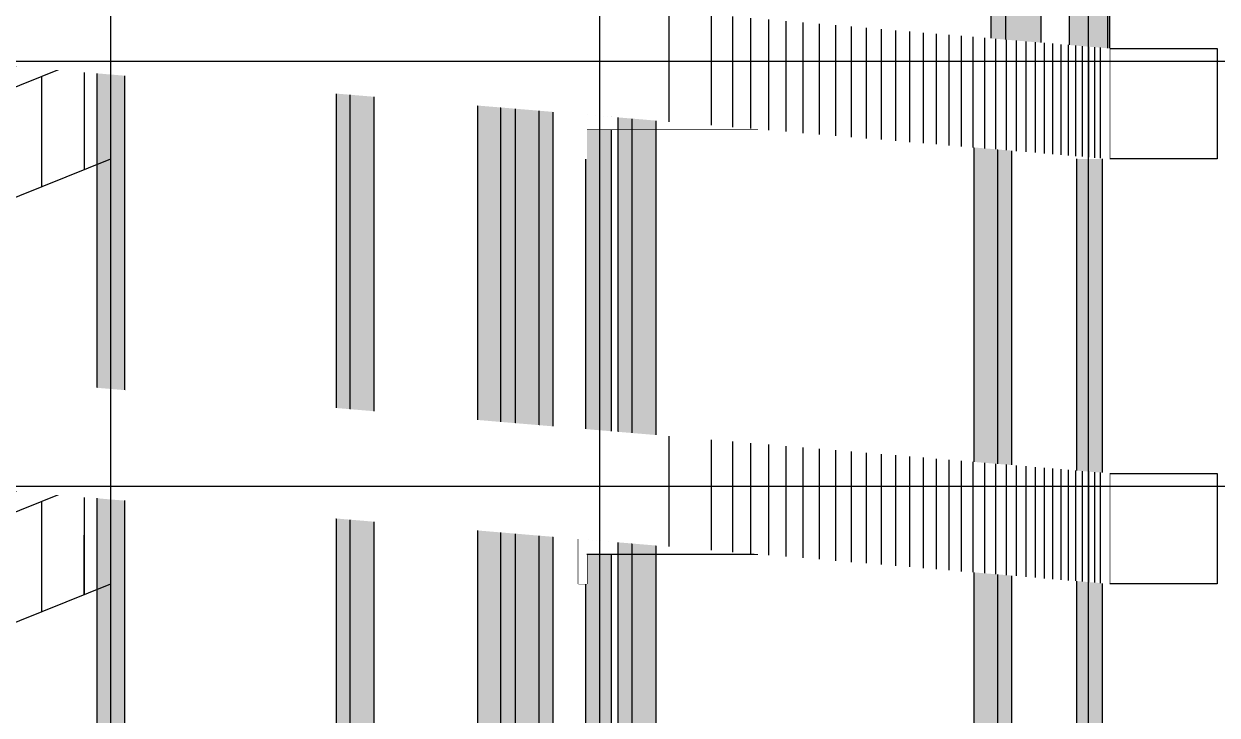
# Model space of a CAD drawing. Header units: millimetres. Extents: x 37653813 to 38677796, y 586285 to 874285.
# Drawn here: x 37775426 to 37803499, y 781254 to 797522 of the extents above; entities that cross this region are included whole.
import ezdxf

# ---------------------------------------------------------------- set-up
doc = ezdxf.new("R2010")
doc.units = ezdxf.units.MM
doc.header["$LTSCALE"] = 1000
doc.header["$MEASUREMENT"] = 0
doc.layers.get('0').update_dxf_attribs({"linetype": 'CONTINUOUS'})
for name, color, linetype in [('cen', 1, 'CONTINUOUS'), ('ELE-3', 7, 'CONTINUOUS'), ('HAT-251', 251, 'CONTINUOUS'), ('RAMP-ELE2', 4, 'CONTINUOUS')]:
    doc.layers.add(name, color=color, linetype=linetype)

# ---------------------------------------------------------------- blocks, each defined once
blk = doc.blocks.new('램프 남측입면')
for points in [[(-500, 16701), (-200, 16701), (-200, 15301), (11700, 15301), (11700, 16701), (12000, 16701), (12000, 14101), (23000, 18522), (46500, 18522), (46500, 21122), (23000, 21122), (-500, 16701), (-200, 16701)], [(-500, 6701), (-200, 6701), (-200, 5301), (11700, 5301), (11700, 6701), (12000, 6701), (12000, 4101), (23000, 8522), (46500, 8522), (46500, 11122), (23000, 11122), (-500, 6701), (-200, 6701)]]:
    blk.add_wipeout(points).dxf.layer = 'RAMP-ELE2'
at = {"layer": 'HAT-251', "ltscale": 0.1}
h = blk.add_hatch(color=256, dxfattribs=at)
h.dxf.hatch_style = 1
h.paths.add_polyline_path([(29194, 29985), (28306, 30060), (28306, 20060), (29194, 19985)])
h = blk.add_hatch(color=256, dxfattribs=at)
h.dxf.hatch_style = 1
h.paths.add_polyline_path([(32515, 29704), (31634, 29778), (31634, 19922), (32515, 19922)])
h = blk.add_hatch(color=256, dxfattribs=at)
h.dxf.hatch_style = 1
h.paths.add_polyline_path([(34775, 29922), (34175, 29922), (34175, 19922), (34775, 19922)])
h = blk.add_hatch(color=256, dxfattribs=at)
h.dxf.hatch_style = 1
h.paths.add_polyline_path([(33403, 29629), (32515, 29704), (32515, 19922), (33403, 19922)])
h = blk.add_hatch(color=256, dxfattribs=at)
h.dxf.hatch_style = 1
h.paths.add_polyline_path([(43707, 28522), (43707, 20522), (44883, 20522), (44883, 28522)])
h = blk.add_hatch(color=256, dxfattribs=at)
h.dxf.hatch_style = 1
h.paths.add_polyline_path([(45550, 28522), (45550, 20522), (46450, 20522), (46450, 28522)])
h = blk.add_hatch(color=256, dxfattribs=at)
h.dxf.hatch_style = 1
h.paths.add_polyline_path([(46500, 28522), (46500, 20522), (46450, 20522), (46450, 28522)])
h = blk.add_hatch(color=256, dxfattribs=at)
h.dxf.hatch_style = 1
h.paths.add_polyline_path([(23000, 20508), (22675, 20536), (22675, 13136), (23325, 13081), (23325, 20481)])
h = blk.add_hatch(color=256, dxfattribs=at)
h.dxf.hatch_style = 1
h.paths.add_polyline_path([(29194, 19985), (28306, 20060), (28306, 10060), (29194, 9985)])
h = blk.add_hatch(color=256, dxfattribs=at)
h.dxf.hatch_style = 1
h.paths.add_polyline_path([(32515, 19704), (31634, 19778), (31634, 9922), (32515, 9922)])
h = blk.add_hatch(color=256, dxfattribs=at)
h.dxf.hatch_style = 1
h.paths.add_polyline_path([(33403, 19629), (32515, 19704), (32515, 9922), (33403, 9922)])
h = blk.add_hatch(color=256, dxfattribs=at)
h.dxf.hatch_style = 1
h.paths.add_polyline_path([(34775, 19922), (34175, 19922), (34175, 9922), (34775, 9922)])
h = blk.add_hatch(color=256, dxfattribs=at)
h.dxf.hatch_style = 1
h.paths.add_polyline_path([(44194, 18717), (43307, 18792), (43307, 8522), (44194, 8522)])
h = blk.add_hatch(color=256, dxfattribs=at)
h.dxf.hatch_style = 1
h.paths.add_polyline_path([(45725, 18522), (45725, 8522), (46325, 8522), (46325, 18522)])
h = blk.add_hatch(color=256, dxfattribs=at)
h.dxf.hatch_style = 1
h.paths.add_polyline_path([(23000, 10508), (22675, 10536), (22675, -78), (23325, -78), (23325, 10481)])
h = blk.add_hatch(color=256, dxfattribs=at)
h.dxf.hatch_style = 1
h.paths.add_polyline_path([(29194, 9985), (28306, 10060), (28306, 60), (29194, -15)])
h = blk.add_hatch(color=256, dxfattribs=at)
h.dxf.hatch_style = 1
h.paths.add_polyline_path([(34775, 9922), (34175, 9922), (34175, -78), (34775, -78)])
h = blk.add_hatch(color=256, dxfattribs=at)
h.dxf.hatch_style = 1
h.paths.add_polyline_path([(44194, 9922), (43307, 9922), (43307, -78), (44194, -78)])
h = blk.add_hatch(color=256, dxfattribs=at)
h.dxf.hatch_style = 1
h.paths.add_polyline_path([(45725, 9922), (45725, -78), (46325, -78), (46325, 9922)])
h = blk.add_hatch(color=256, dxfattribs=at)
h.dxf.hatch_style = 1
h.paths.add_polyline_path([(32515, 9704), (31634, 9778), (31634, -78), (32515, -78)])
h = blk.add_hatch(color=256, dxfattribs=at)
h.dxf.hatch_style = 1
h.paths.add_polyline_path([(33403, 9629), (32515, 9704), (32515, -78), (33403, -78)])
at = {"layer": 'ELE-3', "ltscale": 1000}
for points in [[(28306, 20060), (28306, 30060), (28306, 30060)], [(28631, 20032), (28631, 30032), (28631, 30032)], [(29194, 19985), (29194, 29985), (29194, 29985)], [(31634, 19922), (31634, 29778)], [(34175, 19922), (34175, 29922), (34175, 29922)], [(34775, 19922), (34775, 29922), (34775, 29922)], [(32176, 19922), (32176, 29733)], [(32515, 19922), (32515, 29704), (32515, 29704)], [(33078, 19922), (33078, 29656), (33078, 29656)], [(33403, 19922), (33403, 29629), (33403, 29629)], [(43707, 20522), (43707, 28522), (43707, 28522)], [(44052, 20522), (44052, 28522), (44052, 28522)], [(44883, 20522), (44883, 28522), (44883, 28522)], [(45550, 20522), (45550, 28522), (45550, 28522)], [(46450, 20522), (46450, 28522), (46450, 28522)], [(46500, 20522), (46500, 28522), (46500, 28522)], [(22675, 10536), (22675, 20536)], [(23325, 10481), (23325, 20481), (23325, 20481)], [(28306, 10060), (28306, 20060), (28306, 20060)], [(28631, 10032), (28631, 20032), (28631, 20032)], [(29194, 9985), (29194, 19985), (29194, 19985)], [(31634, 9922), (31634, 19778)], [(32176, 9922), (32176, 19733)], [(32515, 9922), (32515, 19704), (32515, 19704)], [(33078, 9922), (33078, 19656), (33078, 19656)], [(34175, 9922), (34175, 19922), (34175, 19922)], [(34775, 9922), (34775, 19922), (34775, 19922)], [(33403, 9922), (33403, 19629), (33403, 19629)], [(43307, 8522), (43307, 18792), (43307, 18792)], [(43869, 8522), (43869, 18744), (43869, 18744)], [(44194, 8522), (44194, 18717), (44194, 18717)], [(45725, 8522), (45725, 18522), (45725, 18522)], [(46325, 8522), (46325, 18522), (46325, 18522)], [(28306, 60), (28306, 10060), (28306, 10060)], [(28631, 32), (28631, 10032), (28631, 10032)], [(29194, -15), (29194, 9985), (29194, 9985)], [(34175, -78), (34175, 9922), (34175, 9922)], [(34775, -78), (34775, 9922), (34775, 9922)], [(43307, -78), (43307, 9922), (43307, 9922)], [(43869, -78), (43869, 9922), (43869, 9922)], [(44194, -78), (44194, 9922), (44194, 9922)], [(45725, -78), (45725, 9922), (45725, 9922)], [(46325, -78), (46325, 9922), (46325, 9922)], [(31634, -78), (31634, 9778)], [(32176, -78), (32176, 9733)], [(32515, -78), (32515, 9704), (32515, 9704)], [(33078, -78), (33078, 9656), (33078, 9656)], [(33403, -78), (33403, 9629), (33403, 9629)]]:
    blk.add_lwpolyline(points, dxfattribs=at)
at = {"layer": 'HAT-251', "ltscale": 0.1}
for p, q in [((22377, 18271), (22377, 20871)), ((22377, 18271), (22377, 20871)), ((21377, 17869), (21377, 20469)), ((21377, 17869), (21377, 20469)), ((22377, 8271), (22377, 10871)), ((22377, 8271), (22377, 10871)), ((21377, 7869), (21377, 10469)), ((21377, 7869), (21377, 10469)), ((22373, 8270), (22373, 9670))]:
    blk.add_line(p, q, dxfattribs=at)
at = {"layer": 'RAMP-ELE2', "ltscale": 0.1}
for p, q in [((-500, 16701), (23000, 21122)), ((12000, 16701), (23000, 21122)), ((12000, 14101), (23000, 18522)), ((-500, 6701), (23000, 11122)), ((12000, 6701), (23000, 11122)), ((12000, 4101), (23000, 8522))]:
    blk.add_line(p, q, dxfattribs=at)
for points in [[(46500, 21122), (49025, 21122), (49025, 18522), (46500, 18522)], [(46500, 11122), (49025, 11122), (49025, 8522), (46500, 8522)]]:
    blk.add_lwpolyline(points, close=True, dxfattribs=at)
for points in [[(34200, 19222), (38220, 19222)], [(34200, 9222), (34200, 8522), (34000, 8522), (34000, 9578)]]:
    blk.add_lwpolyline(points, dxfattribs=at)
for points in [[(34000, 19578), (34000, 18522), (34200, 18522), (34200, 19222), (38220, 19222)], [(34000, 9578), (34000, 8522), (34200, 8522), (34200, 9222), (38220, 9222)]]:
    blk.add_wipeout(points).dxf.layer = 'RAMP-ELE2'
at = {"layer": 'HAT-251', "ltscale": 0.1}
h = blk.add_hatch(color=256, dxfattribs=at)
h.dxf.hatch_style = 1
h.paths.add_polyline_path([(34936, 19499), (34936, 12099), (35824, 12024), (35824, 19424)])
h = blk.add_hatch(color=256, dxfattribs=at)
h.dxf.hatch_style = 1
h.paths.add_polyline_path([(34936, 9499), (34936, 2099), (35824, 2024), (35824, 9424)])
at = {"layer": 'ELE-3', "ltscale": 1000}
for points in [[(34936, 12099), (34936, 19499), (34936, 19499)], [(35261, 12072), (35261, 19472), (35261, 19472)], [(35824, 12024), (35824, 19424), (35824, 19424)], [(34936, -78), (34936, 9499), (34936, 9499)], [(35261, 2072), (35261, 9472), (35261, 9472)], [(35824, -78), (35824, 9424), (35824, 9424)]]:
    blk.add_lwpolyline(points, dxfattribs=at)
at = {"layer": 'RAMP-ELE2', "ltscale": 0.1}
blk.add_lwpolyline([(34200, 9222), (38220, 9222)], dxfattribs=at)
for points in [[(-500, 25095), (-500, 22495), (46500, 18522), (46500, 21122)], [(-500, 15095), (-500, 12495), (46500, 8522), (46500, 11122)]]:
    blk.add_wipeout(points).dxf.layer = 'RAMP-ELE2'
at = {"layer": 'ELE-3', "ltscale": 1000}
for points in [[(22675, 20536), (22675, 20536)], [(23325, 20481), (23325, 20481)], [(22675, -78), (22675, 10536)], [(23325, -78), (23325, 10481)]]:
    blk.add_lwpolyline(points, dxfattribs=at)
at = {"layer": 'HAT-251', "ltscale": 0.1}
for p, q in [((36127, 21999), (36127, 19399)), ((37123, 21914), (37123, 19314)), ((37622, 21872), (37622, 19272)), ((38050, 21836), (38050, 19236)), ((38469, 21801), (38469, 19201)), ((38877, 21766), (38877, 19166)), ((39276, 21732), (39276, 19132)), ((39664, 21700), (39664, 19100)), ((40043, 21668), (40043, 19068)), ((40412, 21636), (40412, 19036)), ((40770, 21606), (40770, 19006)), ((41119, 21577), (41119, 18977)), ((41458, 21548), (41458, 18948)), ((41787, 21520), (41787, 18920)), ((42106, 21493), (42106, 18893)), ((42415, 21467), (42415, 18867)), ((42714, 21442), (42714, 18842)), ((43002, 21417), (43002, 18817)), ((43281, 21394), (43281, 18794)), ((43551, 21371), (43551, 18771)), ((43810, 21349), (43810, 18749)), ((44059, 21328), (44059, 18728)), ((44298, 21308), (44298, 18708)), ((44527, 21289), (44527, 18689)), ((44746, 21270), (44746, 18670)), ((44956, 21252), (44956, 18652)), ((45155, 21235), (45155, 18635)), ((45344, 21219), (45344, 18619)), ((45523, 21204), (45523, 18604)), ((45693, 21190), (45693, 18590)), ((45852, 21176), (45852, 18576)), ((46002, 21164), (46002, 18564)), ((46141, 21152), (46141, 18552)), ((46271, 21141), (46271, 18541)), ((36127, 11999), (36127, 9399)), ((36127, 11999), (36127, 9399)), ((37123, 11914), (37123, 9314)), ((37123, 11914), (37123, 9314)), ((37622, 11872), (37622, 9272)), ((37622, 11872), (37622, 9272)), ((38050, 11836), (38050, 9236)), ((38050, 11836), (38050, 9236)), ((38469, 11801), (38469, 9201)), ((38469, 11801), (38469, 9201)), ((38877, 11766), (38877, 9166)), ((38877, 11766), (38877, 9166)), ((39276, 11732), (39276, 9132)), ((39276, 11732), (39276, 9132)), ((39664, 11700), (39664, 9100)), ((39664, 11700), (39664, 9100)), ((40043, 11668), (40043, 9068)), ((40043, 11668), (40043, 9068)), ((40412, 11636), (40412, 9036)), ((40412, 11636), (40412, 9036)), ((40770, 11606), (40770, 9006)), ((40770, 11606), (40770, 9006)), ((41119, 11577), (41119, 8977)), ((41119, 11577), (41119, 8977)), ((41458, 11548), (41458, 8948)), ((41458, 11548), (41458, 8948)), ((41787, 11520), (41787, 8920)), ((41787, 11520), (41787, 8920)), ((42106, 11493), (42106, 8893)), ((42106, 11493), (42106, 8893)), ((42415, 11467), (42415, 8867)), ((42415, 11467), (42415, 8867)), ((42714, 11442), (42714, 8842)), ((42714, 11442), (42714, 8842)), ((43002, 11417), (43002, 8817)), ((43002, 11417), (43002, 8817)), ((43281, 11394), (43281, 8794)), ((43281, 11394), (43281, 8794)), ((43551, 11371), (43551, 8771)), ((43551, 11371), (43551, 8771)), ((43810, 11349), (43810, 8749)), ((43810, 11349), (43810, 8749)), ((44059, 11328), (44059, 8728)), ((44059, 11328), (44059, 8728)), ((44298, 11308), (44298, 8708)), ((44298, 11308), (44298, 8708)), ((44527, 11289), (44527, 8689)), ((44527, 11289), (44527, 8689)), ((44746, 11270), (44746, 8670)), ((44746, 11270), (44746, 8670)), ((44956, 11252), (44956, 8652)), ((44956, 11252), (44956, 8652)), ((45155, 11235), (45155, 8635)), ((45155, 11235), (45155, 8635)), ((45344, 11219), (45344, 8619)), ((45344, 11219), (45344, 8619)), ((45523, 11204), (45523, 8604)), ((45523, 11204), (45523, 8604)), ((45693, 11190), (45693, 8590)), ((45693, 11190), (45693, 8590)), ((45852, 11176), (45852, 8576)), ((45852, 11176), (45852, 8576)), ((46002, 11164), (46002, 8564)), ((46002, 11164), (46002, 8564)), ((46141, 11152), (46141, 8552)), ((46141, 11152), (46141, 8552)), ((46271, 11141), (46271, 8541)), ((46271, 11141), (46271, 8541))]:
    blk.add_line(p, q, dxfattribs=at)

msp = doc.modelspace()

# ---------------------------------------------------------------- block references
msp.add_blockref('램프 남측입면', (37754474, 775820.8))

# ---------------------------------------------------------------- next in the draw order: linework, layer by layer
at = {"layer": 'cen', "ltscale": 0.1}
for p, q in [((37777474, 749542.5), (37777474, 836435.4)), ((37788974, 749542.5), (37788974, 836435.4)), ((37800474, 749542.5), (37800474, 836435.4))]:
    msp.add_line(p, q, dxfattribs=at)
at = {"layer": 'cen', "ltscale": 5}
for p, q in [((37725834.4, 796642.5), (37997018.4, 796642.5)), ((37725834.4, 786642.5), (37997018.4, 786642.5))]:
    msp.add_line(p, q, dxfattribs=at)

doc.saveas('drawing.dxf')
